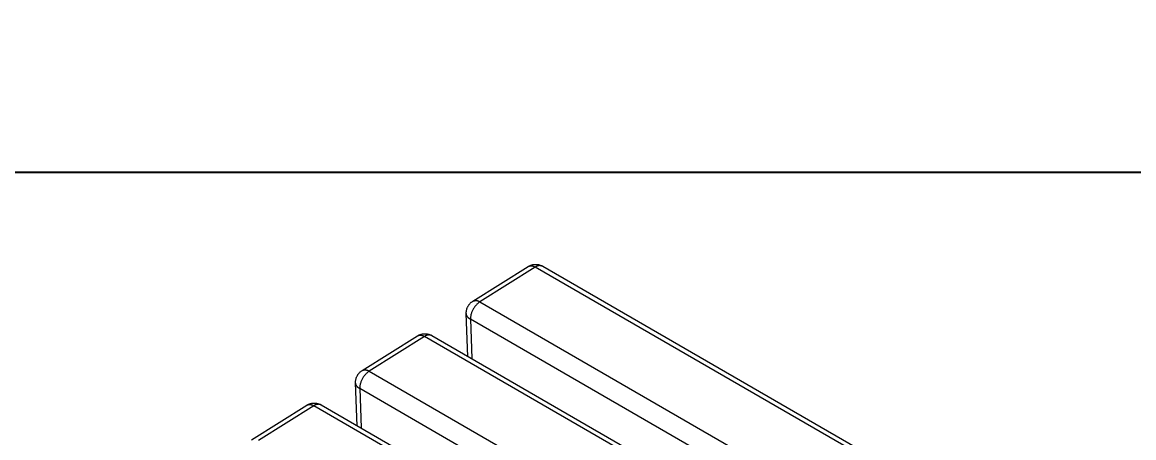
# Model space of a CAD drawing. Header units: inches. Extents: x -16 to 183, y -17 to 123.
# Drawn here: x 13.73 to 24.01, y 30.82 to 34.66 of the extents above; entities that cross this region are included whole.
import ezdxf

# ---------------------------------------------------------------- set-up
doc = ezdxf.new("R2010")
doc.units = ezdxf.units.IN
doc.layers.add('ZANO_R', color=7, linetype='Continuous', lineweight=0)
doc.layers.add('ZANO_W', color=1, linetype='Continuous', lineweight=0)
doc.styles.get("Standard").update_dxf_attribs({"font": 'arial.ttf'})
doc.dimstyles.new('amerykanie', dxfattribs={"dimtxt": 50, "dimasz": 50, "dimexe": 0.5, "dimexo": 0.5, "dimgap": 1, "dimtad": 1, "dimdec": 0, "dimzin": 0, "dimlunit": 5, "dimtxsty": 'Standard', "dimcen": 0.09, "dimclrd": 1, "dimclre": 1, "dimclrt": 1, "dimazin": 0, "dimtfac": 1, "dimtdec": 0, "dimtmove": 0, "dimatfit": 3, "dimfxl": 1, "dimtzin": 0, "dimarcsym": 1})

# ---------------------------------------------------------------- blocks, each defined once
blk = doc.blocks.new('*D363')
at = {"layer": 'ZANO_W', "color": 1, "lineweight": -2}
for p, q in [((-7.684, 35.8), (-7.684, 32.772)), ((63.182, 35.8), (63.182, 32.772)), ((-6.684, 33.272), (62.182, 33.272))]:
    blk.add_line(p, q, dxfattribs=at)
at = {"layer": 'ZANO_W', "color": 1}
for points in [[(-6.684, 33.438), (-6.684, 33.105), (-7.684, 33.272)], [(62.182, 33.105), (62.182, 33.438), (63.182, 33.272)]]:
    blk.add_solid(points, dxfattribs=at)
at = {"layer": 'ZANO_W', "color": 1, "insert": (27.749, 34.612), "char_height": 1.625, "attachment_point": 5}
blk.add_mtext('70 7/8', dxfattribs=at)

msp = doc.modelspace()

# ---------------------------------------------------------------- linework, layer by layer
at = {"layer": 'ZANO_R'}
for p, q in [((17.89861, 32.08126), (18.40979, 32.40134)), ((18.47489, 32.39521), (17.96336, 32.07492)), ((18.40979, 32.40134), (18.41174, 32.40224)), ((18.41136, 32.40231), (18.41518, 32.40456)), ((18.41174, 32.40224), (18.41372, 32.40307)), ((18.41372, 32.40307), (18.41573, 32.40383)), ((18.41518, 32.40456), (18.41908, 32.40667)), ((18.41573, 32.40383), (18.41776, 32.40453)), ((18.41776, 32.40453), (18.41981, 32.40515)), ((18.41908, 32.40667), (18.42304, 32.40865)), ((18.41981, 32.40515), (18.42189, 32.40571)), ((18.42189, 32.40571), (18.42398, 32.4062)), ((18.42304, 32.40865), (18.42708, 32.41049)), ((18.42398, 32.4062), (18.42608, 32.40661)), ((18.42608, 32.40661), (18.4282, 32.40695)), ((18.42708, 32.41049), (18.43117, 32.41219)), ((18.4282, 32.40695), (18.43033, 32.40722)), ((18.43033, 32.40722), (18.43247, 32.40742)), ((18.43117, 32.41219), (18.43531, 32.41375)), ((18.43247, 32.40742), (18.43461, 32.40755)), ((18.43461, 32.40755), (18.43676, 32.4076)), ((18.43531, 32.41375), (18.43951, 32.41516)), ((18.43676, 32.4076), (18.43891, 32.40758)), ((18.43891, 32.40758), (18.44105, 32.40749)), ((18.43951, 32.41516), (18.44376, 32.41644)), ((18.44105, 32.40749), (18.44319, 32.40733)), ((18.44319, 32.40733), (18.44533, 32.40709)), ((18.44376, 32.41644), (18.44804, 32.41756)), ((18.44533, 32.40709), (18.44745, 32.40678)), ((18.44745, 32.40678), (18.44956, 32.4064)), ((18.44804, 32.41756), (18.45236, 32.41854)), ((18.44956, 32.4064), (18.45166, 32.40594)), ((18.45166, 32.40594), (18.45375, 32.40542)), ((18.45236, 32.41854), (18.45672, 32.41937)), ((18.45375, 32.40542), (18.45581, 32.40483)), ((18.45581, 32.40483), (18.45785, 32.40416)), ((18.45672, 32.41937), (18.46109, 32.42005)), ((18.45785, 32.40416), (18.45987, 32.40343)), ((18.45987, 32.40343), (18.46186, 32.40263)), ((18.46109, 32.42005), (18.46549, 32.42058)), ((18.46186, 32.40263), (18.46382, 32.40176)), ((18.46382, 32.40176), (18.46576, 32.40083)), ((18.46549, 32.42058), (18.46991, 32.42096)), ((18.46576, 32.40083), (18.46766, 32.39983)), ((18.46766, 32.39983), (18.46952, 32.39877)), ((18.46952, 32.39877), (18.47135, 32.39765)), ((18.46991, 32.42096), (18.47433, 32.42119)), ((18.47135, 32.39765), (18.47314, 32.39646)), ((18.47314, 32.39646), (18.47489, 32.39521)), ((18.47433, 32.42119), (18.47876, 32.42126)), ((18.47671, 32.3966), (18.47489, 32.39521)), ((51.2052, 13.49836), (18.47489, 32.39521)), ((18.47858, 32.39792), (18.47671, 32.3966)), ((18.48049, 32.39918), (18.47858, 32.39792)), ((18.47876, 32.42126), (18.48319, 32.42119)), ((18.48244, 32.40037), (18.48049, 32.39918)), ((18.48444, 32.40149), (18.48244, 32.40037)), ((18.48319, 32.42119), (18.48762, 32.42096)), ((18.48647, 32.40255), (18.48444, 32.40149)), ((18.48853, 32.40354), (18.48647, 32.40255)), ((18.48762, 32.42096), (18.49203, 32.42058)), ((18.49063, 32.40445), (18.48853, 32.40354)), ((18.49276, 32.40529), (18.49063, 32.40445)), ((18.49203, 32.42058), (18.49643, 32.42005)), ((18.49491, 32.40606), (18.49276, 32.40529)), ((18.49709, 32.40676), (18.49491, 32.40606)), ((18.49643, 32.42005), (18.50081, 32.41937)), ((18.49929, 32.40737), (18.49709, 32.40676)), ((18.50152, 32.40792), (18.49929, 32.40737)), ((18.50081, 32.41937), (18.50516, 32.41854)), ((18.50376, 32.40839), (18.50152, 32.40792)), ((18.50601, 32.40878), (18.50376, 32.40839)), ((18.50516, 32.41854), (18.50948, 32.41756)), ((18.50828, 32.40909), (18.50601, 32.40878)), ((18.51055, 32.40933), (18.50828, 32.40909)), ((18.50948, 32.41756), (18.51377, 32.41643)), ((18.51284, 32.40949), (18.51055, 32.40933)), ((18.51512, 32.40957), (18.51284, 32.40949)), ((18.51377, 32.41643), (18.51801, 32.41516)), ((18.51741, 32.40957), (18.51512, 32.40957)), ((18.5197, 32.40949), (18.51741, 32.40957)), ((18.51801, 32.41516), (18.52221, 32.41374)), ((18.52198, 32.40934), (18.5197, 32.40949)), ((18.52426, 32.4091), (18.52198, 32.40934)), ((18.52221, 32.41374), (18.52636, 32.41218)), ((18.52652, 32.40879), (18.52426, 32.4091)), ((18.52636, 32.41218), (18.53045, 32.41048)), ((18.52878, 32.40841), (18.52652, 32.40879)), ((18.53102, 32.40794), (18.52878, 32.40841)), ((18.53045, 32.41048), (18.53448, 32.40864)), ((18.53324, 32.4074), (18.53102, 32.40794)), ((18.53545, 32.40679), (18.53324, 32.4074)), ((18.53448, 32.40864), (18.53844, 32.40666)), ((18.53763, 32.40609), (18.53545, 32.40679)), ((18.53978, 32.40533), (18.53763, 32.40609)), ((18.53844, 32.40666), (18.54234, 32.40455)), ((18.54191, 32.40449), (18.53978, 32.40533)), ((18.54401, 32.40358), (18.54191, 32.40449)), ((18.54401, 32.40358), (51.27265, 13.5077)), ((17.86273, 32.04782), (17.86541, 32.05137)), ((17.86541, 32.05137), (17.86821, 32.05482)), ((17.86821, 32.05482), (17.87113, 32.05818)), ((17.87113, 32.05818), (17.87417, 32.06144)), ((17.87417, 32.06144), (17.87731, 32.06458)), ((17.87731, 32.06458), (17.88056, 32.06762)), ((17.88056, 32.06762), (17.88391, 32.07055)), ((17.88391, 32.07055), (17.88736, 32.07336)), ((17.88736, 32.07336), (17.89091, 32.07604)), ((17.89091, 32.07604), (17.89454, 32.07861)), ((17.89454, 32.07861), (17.89827, 32.08104)), ((17.89827, 32.08104), (17.90022, 32.08194)), ((17.90022, 32.08194), (17.9022, 32.08277)), ((17.9022, 32.08277), (17.9042, 32.08354)), ((17.9042, 32.08354), (17.90623, 32.08423)), ((17.90623, 32.08423), (17.90829, 32.08486)), ((17.90829, 32.08486), (17.91036, 32.08542)), ((17.91036, 32.08542), (17.91245, 32.0859)), ((17.91245, 32.0859), (17.91456, 32.08632)), ((17.91456, 32.08632), (17.91668, 32.08666)), ((17.91668, 32.08666), (17.91881, 32.08693)), ((17.91881, 32.08693), (17.92095, 32.08713)), ((17.92095, 32.08713), (17.92309, 32.08725)), ((17.92309, 32.08725), (17.92524, 32.08731)), ((17.92524, 32.08731), (17.92738, 32.08729)), ((17.92738, 32.08729), (17.92953, 32.0872)), ((17.92953, 32.0872), (17.93167, 32.08703)), ((17.93628, 32.05263), (17.93135, 32.04763)), ((17.93167, 32.08703), (17.9338, 32.08679)), ((17.9338, 32.08679), (17.93593, 32.08648)), ((17.93593, 32.08648), (17.93804, 32.0861)), ((17.94138, 32.05746), (17.93628, 32.05263)), ((17.93804, 32.0861), (17.94014, 32.08565)), ((17.94014, 32.08565), (17.94222, 32.08513)), ((17.94664, 32.06211), (17.94138, 32.05746)), ((17.94222, 32.08513), (17.94428, 32.08453)), ((17.94428, 32.08453), (17.94632, 32.08387)), ((17.94632, 32.08387), (17.94834, 32.08314)), ((17.95207, 32.06657), (17.94664, 32.06211)), ((17.94834, 32.08314), (17.95033, 32.08234)), ((17.95033, 32.08234), (17.9523, 32.08147)), ((17.95764, 32.07084), (17.95207, 32.06657)), ((17.9523, 32.08147), (17.95423, 32.08054)), ((17.95423, 32.08054), (17.95613, 32.07954)), ((17.95613, 32.07954), (17.958, 32.07848)), ((17.96336, 32.07492), (17.95764, 32.07084)), ((17.958, 32.07848), (17.95983, 32.07735)), ((17.95983, 32.07735), (17.96162, 32.07617)), ((17.96162, 32.07617), (17.96336, 32.07492)), ((17.96336, 32.07492), (50.69368, 13.17806)), ((17.83794, 31.973), (17.83806, 31.97745)), ((17.83797, 31.96855), (17.83794, 31.973)), ((17.83822, 31.96633), (17.83799, 31.96855)), ((17.85281, 31.57141), (17.83803, 31.96654)), ((17.83806, 31.97745), (17.83833, 31.98189)), ((17.83852, 31.96412), (17.83822, 31.96633)), ((17.83833, 31.98189), (17.83876, 31.98632)), ((17.8389, 31.96193), (17.83852, 31.96412)), ((17.83876, 31.98632), (17.83934, 31.99073)), ((17.83935, 31.95974), (17.8389, 31.96193)), ((17.83934, 31.99073), (17.84007, 31.99512)), ((17.83988, 31.95757), (17.83935, 31.95974)), ((17.84048, 31.95542), (17.83988, 31.95757)), ((17.84007, 31.99512), (17.84096, 31.99948)), ((17.84115, 31.9533), (17.84048, 31.95542)), ((17.84096, 31.99948), (17.84199, 32.00381)), ((17.8419, 31.95119), (17.84115, 31.9533)), ((17.84271, 31.94912), (17.8419, 31.95119)), ((17.84199, 32.00381), (17.84317, 32.0081)), ((17.8436, 31.94707), (17.84271, 31.94912)), ((17.84317, 32.0081), (17.84449, 32.01234)), ((17.84455, 31.94505), (17.8436, 31.94707)), ((17.84449, 32.01234), (17.84597, 32.01654)), ((17.84597, 32.01654), (17.84758, 32.02069)), ((17.84758, 32.02069), (17.84934, 32.02478)), ((17.84934, 32.02478), (17.85124, 32.0288)), ((17.85124, 32.0288), (17.85327, 32.03276)), ((17.85327, 32.03276), (17.85544, 32.03664)), ((17.85544, 32.03664), (17.85774, 32.04045)), ((17.85774, 32.04045), (17.86017, 32.04418)), ((17.86017, 32.04418), (17.86273, 32.04782)), ((17.87995, 31.94932), (17.87865, 31.94241)), ((17.88148, 31.95617), (17.87995, 31.94932)), ((17.88326, 31.96297), (17.88148, 31.95617)), ((17.88527, 31.9697), (17.88326, 31.96297)), ((17.88751, 31.97635), (17.88527, 31.9697)), ((17.88999, 31.98293), (17.88751, 31.97635)), ((17.89269, 31.98941), (17.88999, 31.98293)), ((17.89561, 31.9958), (17.89269, 31.98941)), ((17.89876, 32.00208), (17.89561, 31.9958)), ((17.90212, 32.00824), (17.89876, 32.00208)), ((17.9057, 32.01429), (17.90212, 32.00824)), ((17.90948, 32.02021), (17.9057, 32.01429)), ((17.91347, 32.02599), (17.90948, 32.02021)), ((17.91765, 32.03163), (17.91347, 32.02599)), ((17.92203, 32.03712), (17.91765, 32.03163)), ((17.9266, 32.04245), (17.92203, 32.03712)), ((17.93135, 32.04763), (17.9266, 32.04245)), ((17.84557, 31.94307), (17.84455, 31.94505)), ((17.84666, 31.94112), (17.84557, 31.94307)), ((17.84781, 31.93921), (17.84666, 31.94112)), ((17.84903, 31.93734), (17.84781, 31.93921)), ((17.85031, 31.93551), (17.84903, 31.93734)), ((17.85165, 31.93373), (17.85031, 31.93551)), ((17.85305, 31.93199), (17.85165, 31.93373)), ((17.85451, 31.93031), (17.85305, 31.93199)), ((17.85603, 31.92867), (17.85451, 31.93031)), ((17.8576, 31.92708), (17.85603, 31.92867)), ((17.85922, 31.92555), (17.8576, 31.92708)), ((17.8609, 31.92408), (17.85922, 31.92555)), ((17.86262, 31.92266), (17.8609, 31.92408)), ((17.86439, 31.9213), (17.86262, 31.92266)), ((17.86621, 31.92), (17.86439, 31.9213)), ((17.86806, 31.91877), (17.86621, 31.92)), ((17.86996, 31.9176), (17.86806, 31.91877)), ((17.8719, 31.91649), (17.86996, 31.9176)), ((17.87387, 31.91545), (17.8719, 31.91649)), ((17.87588, 31.91448), (17.87387, 31.91545)), ((17.87621, 31.92149), (17.87588, 31.91448)), ((17.87588, 31.91448), (17.8895, 31.55022)), ((50.60619, 13.01762), (17.87588, 31.91448)), ((17.87678, 31.92849), (17.87621, 31.92149)), ((17.87759, 31.93547), (17.87678, 31.92849)), ((17.87865, 31.94241), (17.87759, 31.93547)), ((16.87556, 31.44067), (17.38674, 31.76075)), ((17.45184, 31.75463), (16.94031, 31.43433)), ((17.38674, 31.76075), (17.38869, 31.76165)), ((17.38831, 31.76173), (17.39213, 31.76397)), ((17.38869, 31.76165), (17.39067, 31.76248)), ((17.39067, 31.76248), (17.39268, 31.76324)), ((17.39213, 31.76397), (17.39603, 31.76608)), ((17.39268, 31.76324), (17.39471, 31.76394)), ((17.39471, 31.76394), (17.39676, 31.76457)), ((17.39603, 31.76608), (17.39999, 31.76806)), ((17.39676, 31.76457), (17.39884, 31.76512)), ((17.39884, 31.76512), (17.40093, 31.76561)), ((17.39999, 31.76806), (17.40402, 31.7699)), ((17.40093, 31.76561), (17.40303, 31.76602)), ((17.40303, 31.76602), (17.40515, 31.76636)), ((17.40402, 31.7699), (17.40812, 31.7716)), ((17.40515, 31.76636), (17.40728, 31.76664)), ((17.40728, 31.76664), (17.40942, 31.76683)), ((17.40812, 31.7716), (17.41226, 31.77316)), ((17.40942, 31.76683), (17.41156, 31.76696)), ((17.41156, 31.76696), (17.41371, 31.76701)), ((17.41226, 31.77316), (17.41646, 31.77458)), ((17.41371, 31.76701), (17.41586, 31.76699)), ((17.41586, 31.76699), (17.418, 31.7669)), ((17.41646, 31.77458), (17.4207, 31.77585)), ((17.418, 31.7669), (17.42014, 31.76674)), ((17.42014, 31.76674), (17.42228, 31.7665)), ((17.4207, 31.77585), (17.42499, 31.77697)), ((17.42228, 31.7665), (17.4244, 31.76619)), ((17.4244, 31.76619), (17.42651, 31.76581)), ((17.42499, 31.77697), (17.42931, 31.77795)), ((17.42651, 31.76581), (17.42861, 31.76536)), ((17.42861, 31.76536), (17.43069, 31.76483)), ((17.42931, 31.77795), (17.43366, 31.77878)), ((17.43069, 31.76483), (17.43276, 31.76424)), ((17.43276, 31.76424), (17.4348, 31.76358)), ((17.43366, 31.77878), (17.43804, 31.77946)), ((17.4348, 31.76358), (17.43682, 31.76284)), ((17.43682, 31.76284), (17.43881, 31.76204)), ((17.43804, 31.77946), (17.44244, 31.77999)), ((17.43881, 31.76204), (17.44077, 31.76118)), ((17.44077, 31.76118), (17.44271, 31.76024)), ((17.44244, 31.77999), (17.44686, 31.78037)), ((17.44271, 31.76024), (17.44461, 31.75924)), ((17.44461, 31.75924), (17.44647, 31.75818)), ((17.44647, 31.75818), (17.4483, 31.75706)), ((17.44686, 31.78037), (17.45128, 31.7806)), ((17.4483, 31.75706), (17.45009, 31.75587)), ((17.45009, 31.75587), (17.45184, 31.75463)), ((17.45128, 31.7806), (17.45571, 31.78067)), ((17.45366, 31.75601), (17.45184, 31.75463)), ((50.18215, 12.85777), (17.45184, 31.75463)), ((17.45553, 31.75733), (17.45366, 31.75601)), ((17.45744, 31.75859), (17.45553, 31.75733)), ((17.45571, 31.78067), (17.46014, 31.7806)), ((17.45939, 31.75978), (17.45744, 31.75859)), ((17.46138, 31.76091), (17.45939, 31.75978)), ((17.46014, 31.7806), (17.46457, 31.78037)), ((17.46341, 31.76196), (17.46138, 31.76091)), ((17.46548, 31.76295), (17.46341, 31.76196)), ((17.46457, 31.78037), (17.46898, 31.77999)), ((17.46758, 31.76386), (17.46548, 31.76295)), ((17.4697, 31.7647), (17.46758, 31.76386)), ((17.46898, 31.77999), (17.47338, 31.77946)), ((17.47186, 31.76547), (17.4697, 31.7647)), ((17.47404, 31.76617), (17.47186, 31.76547)), ((17.47338, 31.77946), (17.47776, 31.77878)), ((17.47624, 31.76679), (17.47404, 31.76617)), ((17.47847, 31.76733), (17.47624, 31.76679)), ((17.47776, 31.77878), (17.48211, 31.77795)), ((17.4807, 31.7678), (17.47847, 31.76733)), ((17.48296, 31.76819), (17.4807, 31.7678)), ((17.48211, 31.77795), (17.48643, 31.77697)), ((17.48523, 31.7685), (17.48296, 31.76819)), ((17.4875, 31.76874), (17.48523, 31.7685)), ((17.48643, 31.77697), (17.49072, 31.77584)), ((17.48978, 31.7689), (17.4875, 31.76874)), ((17.49207, 31.76898), (17.48978, 31.7689)), ((17.49072, 31.77584), (17.49496, 31.77457)), ((17.49436, 31.76898), (17.49207, 31.76898)), ((17.49665, 31.7689), (17.49436, 31.76898)), ((17.49496, 31.77457), (17.49916, 31.77315)), ((17.49893, 31.76875), (17.49665, 31.7689)), ((17.50121, 31.76852), (17.49893, 31.76875)), ((17.49916, 31.77315), (17.50331, 31.77159)), ((17.50347, 31.76821), (17.50121, 31.76852)), ((17.50331, 31.77159), (17.5074, 31.76989)), ((17.50573, 31.76782), (17.50347, 31.76821)), ((17.50797, 31.76735), (17.50573, 31.76782)), ((17.5074, 31.76989), (17.51143, 31.76805)), ((17.51019, 31.76681), (17.50797, 31.76735)), ((17.51239, 31.7662), (17.51019, 31.76681)), ((17.51143, 31.76805), (17.51539, 31.76607)), ((17.51458, 31.76551), (17.51239, 31.7662)), ((17.51673, 31.76474), (17.51458, 31.76551)), ((17.51539, 31.76607), (17.51929, 31.76396)), ((17.51886, 31.7639), (17.51673, 31.76474)), ((17.52096, 31.76299), (17.51886, 31.7639)), ((17.52096, 31.763), (50.2496, 12.86711)), ((16.86086, 31.42996), (16.86431, 31.43277)), ((16.86431, 31.43277), (16.86786, 31.43546)), ((16.86786, 31.43546), (16.87149, 31.43802)), ((16.87149, 31.43802), (16.87522, 31.44046)), ((16.87522, 31.44046), (16.87717, 31.44135)), ((16.87717, 31.44135), (16.87915, 31.44219)), ((16.87915, 31.44219), (16.88115, 31.44295)), ((16.88115, 31.44295), (16.88318, 31.44364)), ((16.88318, 31.44364), (16.88524, 31.44427)), ((16.88524, 31.44427), (16.88731, 31.44483)), ((16.88731, 31.44483), (16.8894, 31.44531)), ((16.8894, 31.44531), (16.89151, 31.44573)), ((16.89151, 31.44573), (16.89363, 31.44607)), ((16.89363, 31.44607), (16.89576, 31.44634)), ((16.89576, 31.44634), (16.89789, 31.44654)), ((16.89789, 31.44654), (16.90004, 31.44667)), ((16.90004, 31.44667), (16.90218, 31.44672)), ((16.90218, 31.44672), (16.90433, 31.4467)), ((16.90433, 31.4467), (16.90648, 31.44661)), ((16.90648, 31.44661), (16.90862, 31.44644)), ((16.90862, 31.44644), (16.91075, 31.44621)), ((16.91075, 31.44621), (16.91287, 31.4459)), ((16.91287, 31.4459), (16.91499, 31.44552)), ((16.91499, 31.44552), (16.91709, 31.44506)), ((16.91709, 31.44506), (16.91917, 31.44454)), ((16.91917, 31.44454), (16.92123, 31.44395)), ((16.92123, 31.44395), (16.92327, 31.44328)), ((16.92327, 31.44328), (16.92529, 31.44255)), ((16.92529, 31.44255), (16.92728, 31.44175)), ((16.92728, 31.44175), (16.92925, 31.44088)), ((16.92925, 31.44088), (16.93118, 31.43995)), ((16.93118, 31.43995), (16.93308, 31.43895)), ((16.93308, 31.43895), (16.93495, 31.43789)), ((16.94031, 31.43433), (16.93459, 31.43026)), ((16.93495, 31.43789), (16.93678, 31.43676)), ((16.93678, 31.43676), (16.93856, 31.43558)), ((16.93856, 31.43558), (16.94031, 31.43433)), ((16.94031, 31.43433), (49.67063, 12.53748)), ((16.81489, 31.33242), (16.81501, 31.33686)), ((16.81492, 31.32797), (16.81489, 31.33242)), ((16.81501, 31.33686), (16.81528, 31.3413)), ((16.81528, 31.3413), (16.81571, 31.34573)), ((16.81571, 31.34573), (16.81629, 31.35014)), ((16.81629, 31.35014), (16.81702, 31.35453)), ((16.81702, 31.35453), (16.8179, 31.35889)), ((16.8179, 31.35889), (16.81894, 31.36322)), ((16.81894, 31.36322), (16.82012, 31.36751)), ((16.82012, 31.36751), (16.82144, 31.37176)), ((16.82144, 31.37176), (16.82291, 31.37596)), ((16.82291, 31.37596), (16.82453, 31.3801)), ((16.82453, 31.3801), (16.82629, 31.38419)), ((16.82629, 31.38419), (16.82818, 31.38821)), ((16.82818, 31.38821), (16.83022, 31.39217)), ((16.83022, 31.39217), (16.83239, 31.39605)), ((16.83239, 31.39605), (16.83469, 31.39986)), ((16.83469, 31.39986), (16.83712, 31.40359)), ((16.83712, 31.40359), (16.83968, 31.40723)), ((16.83968, 31.40723), (16.84236, 31.41078)), ((16.84236, 31.41078), (16.84516, 31.41423)), ((16.84516, 31.41423), (16.84808, 31.41759)), ((16.84808, 31.41759), (16.85111, 31.42085)), ((16.85111, 31.42085), (16.85426, 31.424)), ((16.85426, 31.424), (16.85751, 31.42703)), ((16.85751, 31.42703), (16.86086, 31.42996)), ((16.86446, 31.33576), (16.86222, 31.32911)), ((16.86694, 31.34234), (16.86446, 31.33576)), ((16.86964, 31.34882), (16.86694, 31.34234)), ((16.87256, 31.35521), (16.86964, 31.34882)), ((16.87571, 31.36149), (16.87256, 31.35521)), ((16.87907, 31.36765), (16.87571, 31.36149)), ((16.88264, 31.3737), (16.87907, 31.36765)), ((16.88643, 31.37962), (16.88264, 31.3737)), ((16.89042, 31.3854), (16.88643, 31.37962)), ((16.8946, 31.39104), (16.89042, 31.3854)), ((16.89898, 31.39653), (16.8946, 31.39104)), ((16.90355, 31.40187), (16.89898, 31.39653)), ((16.9083, 31.40704), (16.90355, 31.40187)), ((16.91323, 31.41204), (16.9083, 31.40704)), ((16.91833, 31.41687), (16.91323, 31.41204)), ((16.92359, 31.42152), (16.91833, 31.41687)), ((16.92902, 31.42598), (16.92359, 31.42152)), ((16.93459, 31.43026), (16.92902, 31.42598)), ((16.81517, 31.32575), (16.81494, 31.32797)), ((16.82976, 30.93082), (16.81498, 31.32595)), ((16.81547, 31.32354), (16.81517, 31.32575)), ((16.81585, 31.32134), (16.81547, 31.32354)), ((16.8163, 31.31915), (16.81585, 31.32134)), ((16.81683, 31.31699), (16.8163, 31.31915)), ((16.81743, 31.31484), (16.81683, 31.31699)), ((16.8181, 31.31271), (16.81743, 31.31484)), ((16.81884, 31.31061), (16.8181, 31.31271)), ((16.81966, 31.30853), (16.81884, 31.31061)), ((16.82054, 31.30648), (16.81966, 31.30853)), ((16.8215, 31.30446), (16.82054, 31.30648)), ((16.82252, 31.30248), (16.8215, 31.30446)), ((16.82361, 31.30053), (16.82252, 31.30248)), ((16.82476, 31.29862), (16.82361, 31.30053)), ((16.82598, 31.29675), (16.82476, 31.29862)), ((16.82726, 31.29493), (16.82598, 31.29675)), ((16.8286, 31.29314), (16.82726, 31.29493)), ((16.83, 31.29141), (16.8286, 31.29314)), ((16.83146, 31.28972), (16.83, 31.29141)), ((16.83298, 31.28808), (16.83146, 31.28972)), ((16.83455, 31.2865), (16.83298, 31.28808)), ((16.83617, 31.28496), (16.83455, 31.2865)), ((16.83785, 31.28349), (16.83617, 31.28496)), ((16.83957, 31.28207), (16.83785, 31.28349)), ((16.84134, 31.28071), (16.83957, 31.28207)), ((16.84315, 31.27942), (16.84134, 31.28071)), ((16.84501, 31.27818), (16.84315, 31.27942)), ((16.84691, 31.27701), (16.84501, 31.27818)), ((16.84885, 31.2759), (16.84691, 31.27701)), ((16.85082, 31.27486), (16.84885, 31.2759)), ((16.85283, 31.27389), (16.85082, 31.27486)), ((16.85316, 31.28091), (16.85283, 31.27389)), ((16.85283, 31.27389), (16.86645, 30.90963)), ((49.58314, 12.37704), (16.85283, 31.27389)), ((16.85373, 31.28791), (16.85316, 31.28091)), ((16.85454, 31.29488), (16.85373, 31.28791)), ((16.8556, 31.30183), (16.85454, 31.29488)), ((16.8569, 31.30873), (16.8556, 31.30183)), ((16.85843, 31.31558), (16.8569, 31.30873)), ((16.86021, 31.32238), (16.85843, 31.31558)), ((16.86222, 31.32911), (16.86021, 31.32238)), ((16.36908, 31.12338), (16.37298, 31.12549)), ((16.37298, 31.12549), (16.37694, 31.12747)), ((16.37371, 31.12398), (16.37578, 31.12453)), ((16.37578, 31.12453), (16.37788, 31.12502)), ((16.37694, 31.12747), (16.38097, 31.12931)), ((16.37788, 31.12502), (16.37998, 31.12543)), ((16.37998, 31.12543), (16.3821, 31.12578)), ((16.38097, 31.12931), (16.38506, 31.13101)), ((16.3821, 31.12578), (16.38423, 31.12605)), ((16.38423, 31.12605), (16.38637, 31.12625)), ((16.38506, 31.13101), (16.38921, 31.13257)), ((16.38637, 31.12625), (16.38851, 31.12637)), ((16.38851, 31.12637), (16.39066, 31.12643)), ((16.38921, 31.13257), (16.39341, 31.13399)), ((16.39066, 31.12643), (16.3928, 31.12641)), ((16.3928, 31.12641), (16.39495, 31.12631)), ((16.39341, 31.13399), (16.39765, 31.13526)), ((16.39495, 31.12631), (16.39709, 31.12615)), ((16.39709, 31.12615), (16.39922, 31.12591)), ((16.39765, 31.13526), (16.40194, 31.13639)), ((16.39922, 31.12591), (16.40135, 31.1256)), ((16.40135, 31.1256), (16.40346, 31.12522)), ((16.40194, 31.13639), (16.40626, 31.13737)), ((16.40346, 31.12522), (16.40556, 31.12477)), ((16.40556, 31.12477), (16.40764, 31.12425)), ((16.40626, 31.13737), (16.41061, 31.1382)), ((16.40764, 31.12425), (16.4097, 31.12365)), ((16.41061, 31.1382), (16.41499, 31.13888)), ((16.41499, 31.13888), (16.41939, 31.13941)), ((16.41939, 31.13941), (16.4238, 31.13978)), ((16.4238, 31.13978), (16.42823, 31.14001)), ((16.42823, 31.14001), (16.43266, 31.14009)), ((16.43266, 31.14009), (16.43709, 31.14001)), ((16.43709, 31.14001), (16.44151, 31.13978)), ((16.44151, 31.13978), (16.44593, 31.1394)), ((16.44665, 31.12412), (16.44453, 31.12327)), ((16.44593, 31.1394), (16.45033, 31.13887)), ((16.44881, 31.12488), (16.44665, 31.12412)), ((16.45099, 31.12558), (16.44881, 31.12488)), ((16.45033, 31.13887), (16.45471, 31.13819)), ((16.45319, 31.1262), (16.45099, 31.12558)), ((16.45541, 31.12674), (16.45319, 31.1262)), ((16.45471, 31.13819), (16.45906, 31.13736)), ((16.45765, 31.12721), (16.45541, 31.12674)), ((16.45991, 31.1276), (16.45765, 31.12721)), ((16.45906, 31.13736), (16.46338, 31.13638)), ((16.46217, 31.12792), (16.45991, 31.1276)), ((16.46445, 31.12815), (16.46217, 31.12792)), ((16.46338, 31.13638), (16.46767, 31.13525)), ((16.46673, 31.12831), (16.46445, 31.12815)), ((16.46902, 31.12839), (16.46673, 31.12831)), ((16.46767, 31.13525), (16.47191, 31.13398)), ((16.47131, 31.12839), (16.46902, 31.12839)), ((16.47359, 31.12832), (16.47131, 31.12839)), ((16.47191, 31.13398), (16.47611, 31.13256)), ((16.47588, 31.12816), (16.47359, 31.12832)), ((16.47815, 31.12793), (16.47588, 31.12816)), ((16.47611, 31.13256), (16.48025, 31.131)), ((16.48042, 31.12762), (16.47815, 31.12793)), ((16.48025, 31.131), (16.48435, 31.1293)), ((16.48268, 31.12723), (16.48042, 31.12762)), ((16.48492, 31.12677), (16.48268, 31.12723)), ((16.48435, 31.1293), (16.48838, 31.12746)), ((16.48714, 31.12623), (16.48492, 31.12677)), ((16.48934, 31.12561), (16.48714, 31.12623)), ((16.48838, 31.12746), (16.49234, 31.12548)), ((16.49152, 31.12492), (16.48934, 31.12561)), ((16.49368, 31.12415), (16.49152, 31.12492)), ((16.49234, 31.12548), (16.49624, 31.12337)), ((16.49581, 31.12331), (16.49368, 31.12415)), ((15.8525, 30.80008), (16.36369, 31.12016)), ((16.42879, 31.11404), (15.91726, 30.79374)), ((16.36369, 31.12016), (16.36564, 31.12106)), ((16.36526, 31.12114), (16.36908, 31.12338)), ((16.36564, 31.12106), (16.36762, 31.12189)), ((16.36762, 31.12189), (16.36963, 31.12266)), ((16.36963, 31.12266), (16.37166, 31.12335)), ((16.37166, 31.12335), (16.37371, 31.12398)), ((16.4097, 31.12365), (16.41175, 31.12299)), ((16.41175, 31.12299), (16.41376, 31.12226)), ((16.41376, 31.12226), (16.41576, 31.12146)), ((16.41576, 31.12146), (16.41772, 31.12059)), ((16.41772, 31.12059), (16.41965, 31.11966)), ((16.41965, 31.11966), (16.42155, 31.11866)), ((16.42155, 31.11866), (16.42342, 31.11759)), ((16.42342, 31.11759), (16.42525, 31.11647)), ((16.42525, 31.11647), (16.42704, 31.11528)), ((16.42704, 31.11528), (16.42879, 31.11404)), ((16.43061, 31.11542), (16.42879, 31.11404)), ((49.1591, 12.21718), (16.42879, 31.11404)), ((16.43248, 31.11675), (16.43061, 31.11542)), ((16.43439, 31.118), (16.43248, 31.11675)), ((16.43634, 31.11919), (16.43439, 31.118)), ((16.43833, 31.12032), (16.43634, 31.11919)), ((16.44036, 31.12137), (16.43833, 31.12032)), ((16.44243, 31.12236), (16.44036, 31.12137)), ((16.44453, 31.12327), (16.44243, 31.12236)), ((16.49791, 31.1224), (16.49581, 31.12331)), ((16.49791, 31.12241), (49.22655, 12.22652))]:
    msp.add_line(p, q, dxfattribs=at)

# ---------------------------------------------------------------- dimensions: what is measured, and where the dimension line sits
at = {"layer": 'ZANO_W'}
dim = msp.add_linear_dim(base=(63.18249, 33.27156), p1=(-7.68361, 36.2997), p2=(63.18249, 36.29952), dimstyle='amerykanie', override={"dimtxt": 1.625, "dimasz": 1, "dimgap": 0.5, "dimdec": 4, "dimaunit": 1, "dimadec": 1, "dimtdec": 4, "dimtmove": 1, "dimfrac": 2}, dxfattribs=at)
dim.commit()
dim.dimension.update_dxf_attribs({"geometry": '*D363', "text_midpoint": (27.74944, 34.61177)})

doc.saveas('drawing.dxf')
